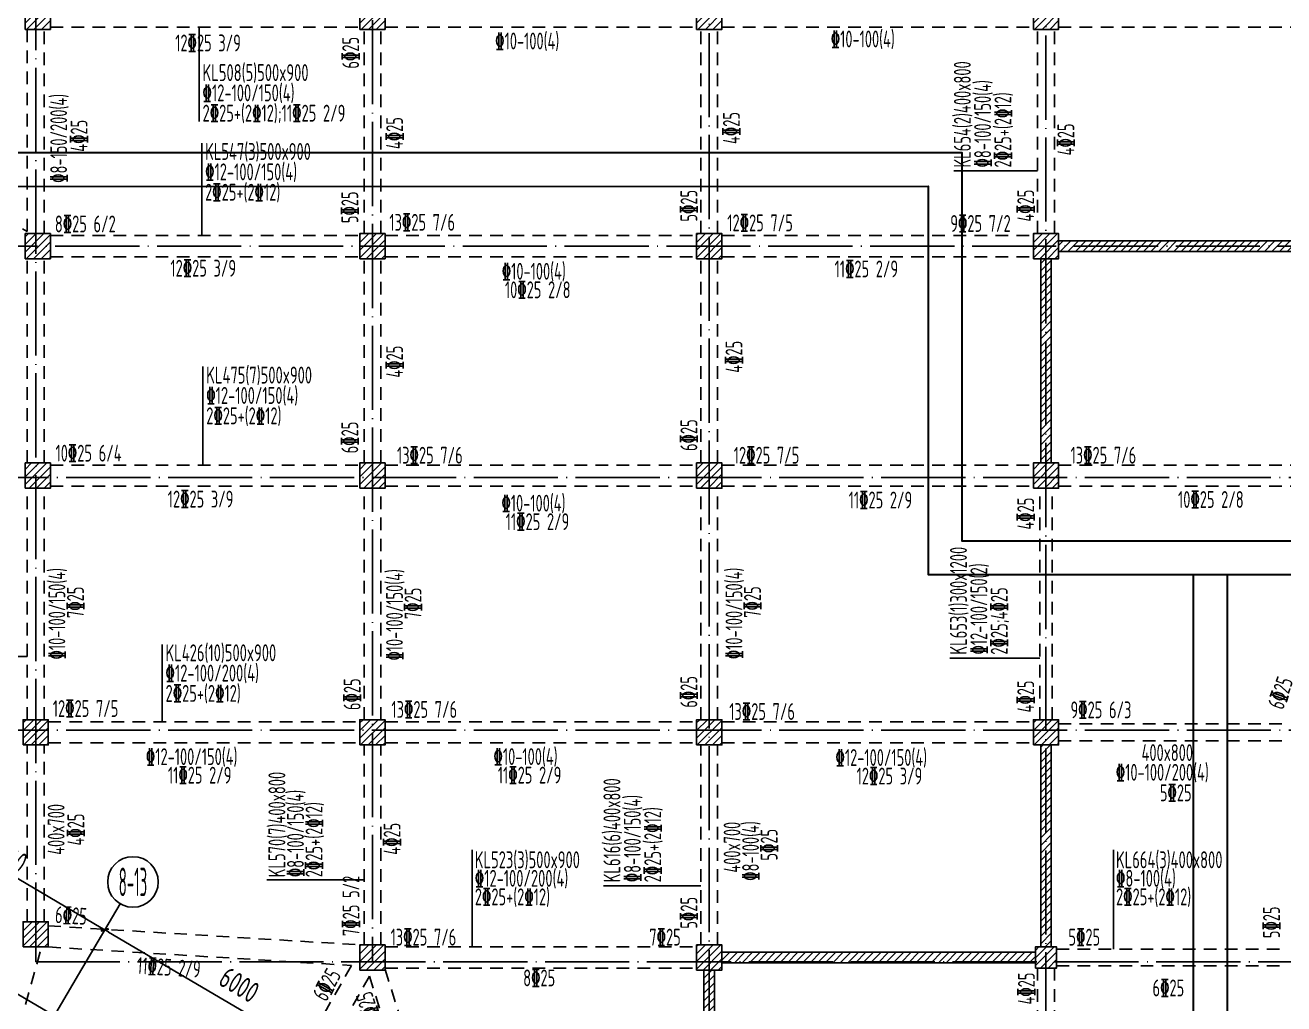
# Model space of a CAD drawing. Header units: millimetres. Extents: x 64473 to 386235, y 427387 to 703525.
# Drawn here: x 312596 to 342496, y 622494 to 645745 of the extents above; entities that cross this region are included whole.
import ezdxf
from ezdxf.enums import TextEntityAlignment as Align

# ---------------------------------------------------------------- set-up
doc = ezdxf.new("R2010")
doc.units = ezdxf.units.MM
doc.header["$LTSCALE"] = 100
doc.header["$PDMODE"] = 35
doc.header["$PDSIZE"] = 200
doc.linetypes.add('3', pattern=[5, 3, -2])
doc.linetypes.add('DOTE', pattern=[2.42, 2, -0.2, 0.02, -0.2])
for name, color, linetype in [('B-TEXT', 7, 'Continuous'), ('COLU', 7, 'Continuous'), ('h后浇带', 51, 'Continuous'), ('h斜线-墙', 7, 'Continuous'), ('h斜线-柱', 7, 'Continuous'), ('L-AXIS', 3, 'Continuous'), ('L-dote', 253, 'DOTE'), ('WALL', 3, 'Continuous'), ('垂直标注', 31, 'Continuous'), ('垂直钢筋', 27, 'Continuous'), ('梁虚线', 4, '3'), ('水平标注', 2, 'Continuous'), ('水平钢筋', 30, 'Continuous')]:
    doc.layers.add(name, color=color, linetype=linetype)
doc.styles.add('_TCH_AXIS', font='tssdeng.shx', dxfattribs={"width": 0.7, "bigfont": 'tssdchn.shx'})
doc.styles.add('COMPLEX', font='tssdeng.shx', dxfattribs={"width": 0.7, "bigfont": 'tssdchn.shx'})
doc.styles.get("Standard").update_dxf_attribs({"font": 'tssdeng.shx', "width": 0.7, "bigfont": 'tssdchn.shx'})
doc.styles.add('TSSD_Dimension', font='Tssdeng.shx', dxfattribs={"width": 0.7, "bigfont": 'tssdchn.shx'})
doc.dimstyles.new('TSSD_100_100$0', dxfattribs={"dimtxt": 300, "dimasz": 100, "dimexe": 250, "dimexo": 250, "dimgap": 100, "dimtad": 1, "dimdec": 0, "dimzin": 0, "dimdsep": 46, "dimtxsty": 'TSSD_Dimension', "dimblk": '_tsdbk', "dimblk1": '_tsdbk', "dimblk2": '_tsdbk', "dimsah": 1, "dimcen": 0, "dimclrt": 7, "dimadec": 0, "dimazin": 0, "dimtfac": 1, "dimtdec": 0, "dimtix": 1, "dimtmove": 2, "dimatfit": 3, "dimldrblk": '_tsdbk', "dimfxl": 1, "dimtolj": 1, "dimtzin": 0, "dimarcsym": 0})
pattern_1 = [(45, (-467527.32, -323147.44), (-89.802561, 89.802561), [])]
pattern_2 = [(45, (-451527.32, -323147.44), (-89.802561, 89.802561), [])]
pattern_3 = [(45, (8572.51, -7581.39), (-89.802561, 89.802561), [])]

# ---------------------------------------------------------------- blocks, each defined once
blk = doc.blocks.new('_tsdbk')
blk.add_line((-1, 0), (0, 0))
at = {"const_width": 0.5}
blk.add_lwpolyline([(-0.7, -0.7), (0.7, 0.7)], dxfattribs=at)
blk = doc.blocks.new('*D586')
at = {"layer": 'Defpoints', "color": 0}
for p in [(308862, 626127), (314487, 624251), (313862, 623188)]:
    blk.add_point(p, dxfattribs=at)
at = {"layer": 'L-AXIS', "color": 0, "lineweight": -2}
for p, q in [((308989, 626343), (309614, 627406)), ((309573, 627140), (314401, 624302)), ((313988, 623403), (314614, 624467))]:
    blk.add_line(p, q, dxfattribs=at)
at = {"layer": 'L-AXIS', "color": 0, "lineweight": -2, "xscale": 100, "yscale": 100, "zscale": 100}
for p, rotation in [((309487, 627191), 149.5453717276141), ((314487, 624251), 329.5453717276141)]:
    blk.add_blockref('_tsdbk', p, dxfattribs=dict(at, rotation=rotation))
at = {"layer": 'L-AXIS', "color": 7, "insert": (312165, 626023), "char_height": 500, "attachment_point": 5, "rotation": 329.5454, "style": 'TSSD_Dimension'}
blk.add_mtext('\\A1;5800', dxfattribs=at)
blk = doc.blocks.new('*D587')
at = {"layer": 'Defpoints', "color": 0}
for p in [(313862, 623188), (319659, 621210), (319034, 620146)]:
    blk.add_point(p, dxfattribs=at)
at = {"layer": 'L-AXIS', "color": 0, "lineweight": -2}
for p, q in [((313988, 623403), (314614, 624467)), ((314573, 624200), (319573, 621261)), ((319161, 620362), (319786, 621425))]:
    blk.add_line(p, q, dxfattribs=at)
at = {"layer": 'L-AXIS', "color": 0, "lineweight": -2, "xscale": 100, "yscale": 100, "zscale": 100}
for p, rotation in [((314487, 624251), 149.5453717276141), ((319659, 621210), 329.5453717276141)]:
    blk.add_blockref('_tsdbk', p, dxfattribs=dict(at, rotation=rotation))
at = {"layer": 'L-AXIS', "color": 7, "insert": (317682, 622946), "char_height": 500, "attachment_point": 5, "rotation": 329.5454, "style": 'TSSD_Dimension'}
blk.add_mtext('\\A1;6000', dxfattribs=at)
blk = doc.blocks.new('_AXISO')
blk.add_circle((0, 0), 0.5)
at = {"layer": 'B-TEXT', "style": 'COMPLEX', "width": 1.450893}
blk.add_attdef('A', text='', height=0.56, dxfattribs=at).set_placement((0.249375, -0.28), (0.749375, -0.28), align=Align.FIT)
blk = doc.blocks.new('后浇带现场')
at = {"color": 6, "lineweight": 30}
for points in [[(775670, 730852), (815757, 730852), (815757, 721630), (841315, 721630)], [(775507, 730049), (814957, 730052), (814957, 720830), (841315, 720830)], [(821257, 720830), (821257, 688843), (805860, 662656), (825600, 651049), (814026, 631365), (812236, 611185), (845904, 608199)], [(822057, 720830), (822057, 688625), (806955, 662940), (826695, 651333), (814807, 631115), (813104, 611911), (845975, 608996)]]:
    blk.add_lwpolyline(points, dxfattribs=at)
at = {"layer": 'h后浇带', "color": 1}
for p, q in [((815757, 721630), (815757, 730849)), ((814957, 720830), (814957, 730049)), ((815757, 721630), (841315, 721630)), ((814957, 720830), (821257, 720830)), ((821257, 720830), (821257, 688843)), ((822057, 720830), (822057, 688625)), ((822057, 720830), (841349, 720830))]:
    blk.add_line(p, q, dxfattribs=at)

msp = doc.modelspace()

# ---------------------------------------------------------------- hatches: boundary and pattern name
at = {"layer": 'h斜线-墙'}
h = msp.add_hatch(dxfattribs=at)
h.set_pattern_fill('ANSI31', color=256, scale=40, style=0)
h.set_pattern_definition(pattern_3)
h.paths.add_polyline_path([(337146.5, 640619.7), (344596.5, 640619.7), (344596.5, 640369.7), (337146.5, 640369.7)])
h = msp.add_hatch(dxfattribs=at)
h.set_pattern_fill('ANSI31', color=256, scale=40, style=0)
h.set_pattern_definition(pattern_3)
h.paths.add_polyline_path([(336721.5, 635344.7), (336721.5, 640194.7), (336971.5, 640194.7), (336971.5, 635344.7)])
h = msp.add_hatch(dxfattribs=at)
h.set_pattern_fill('ANSI31', color=256, scale=40, style=0)
h.set_pattern_definition(pattern_3)
h.paths.add_polyline_path([(336721.5, 623844.7), (336721.5, 628644.7), (336971.5, 628644.7), (336971.5, 623844.7)])
h = msp.add_hatch(dxfattribs=at)
h.set_pattern_fill('ANSI31', color=256, scale=40, style=0)
h.set_pattern_definition(pattern_3)
h.paths.add_polyline_path([(329146.5, 623719.7), (336596.5, 623719.7), (336596.5, 623469.7), (329146.5, 623469.7)])
h = msp.add_hatch(dxfattribs=at)
h.set_pattern_fill('ANSI31', color=256, scale=40, style=0)
h.set_pattern_definition(pattern_3)
h.paths.add_polyline_path([(328721.5, 618544.7), (328721.5, 623294.7), (328971.5, 623294.7), (328971.5, 618544.7)])
at = {"layer": 'h斜线-柱'}
h = msp.add_hatch(dxfattribs=at)
h.set_pattern_fill('ANSI31', color=256, scale=40, style=0)
h.set_pattern_definition([(45, (-475477.32, -329247.44), (-89.802561, 89.802561), [])])
h.paths.add_polyline_path([(312596.5, 645644.7), (313196.5, 645644.7), (313196.5, 646244.7), (312596.5, 646244.7)])
h = msp.add_hatch(dxfattribs=at)
h.set_pattern_fill('ANSI31', color=256, scale=40, style=0)
h.set_pattern_definition([(45, (-467527.32, -329247.44), (-89.802561, 89.802561), [])])
h.paths.add_polyline_path([(320546.5, 645644.7), (321146.5, 645644.7), (321146.5, 646244.7), (320546.5, 646244.7)])
h = msp.add_hatch(dxfattribs=at)
h.set_pattern_fill('ANSI31', color=256, scale=40, style=0)
h.set_pattern_definition([(45, (-459527.32, -329247.44), (-89.802561, 89.802561), [])])
h.paths.add_polyline_path([(328546.5, 645644.7), (329146.5, 645644.7), (329146.5, 646244.7), (328546.5, 646244.7)])
h = msp.add_hatch(dxfattribs=at)
h.set_pattern_fill('ANSI31', color=256, scale=40, style=0)
h.set_pattern_definition([(45, (-451527.32, -329247.44), (-89.802561, 89.802561), [])])
h.paths.add_polyline_path([(336546.5, 645644.7), (337146.5, 645644.7), (337146.5, 646244.7), (336546.5, 646244.7)])
h = msp.add_hatch(dxfattribs=at)
h.set_pattern_fill('ANSI31', color=256, scale=40, style=0)
h.set_pattern_definition(pattern_1)
h.paths.add_polyline_path([(312596.5, 640194.7), (313196.5, 640194.7), (313196.5, 640794.7), (312596.5, 640794.7)])
h = msp.add_hatch(dxfattribs=at)
h.set_pattern_fill('ANSI31', color=256, scale=40, style=0)
h.set_pattern_definition(pattern_1)
h.paths.add_polyline_path([(320546.5, 640194.7), (321146.5, 640194.7), (321146.5, 640794.7), (320546.5, 640794.7)])
h = msp.add_hatch(dxfattribs=at)
h.set_pattern_fill('ANSI31', color=256, scale=40, style=0)
h.set_pattern_definition([(45, (-459527.32, -323147.44), (-89.802561, 89.802561), [])])
h.paths.add_polyline_path([(328546.5, 640194.7), (329146.5, 640194.7), (329146.5, 640794.7), (328546.5, 640794.7)])
h = msp.add_hatch(dxfattribs=at)
h.set_pattern_fill('ANSI31', color=256, scale=40, style=0)
h.set_pattern_definition(pattern_2)
h.paths.add_polyline_path([(336546.5, 640194.7), (337146.5, 640194.7), (337146.5, 640794.7), (336546.5, 640794.7)])
h = msp.add_hatch(dxfattribs=at)
h.set_pattern_fill('ANSI31', color=256, scale=40, style=0)
h.set_pattern_definition([(45, (-475477.32, -323147.44), (-89.802561, 89.802561), [])])
h.paths.add_polyline_path([(312596.5, 634744.7), (313196.5, 634744.7), (313196.5, 635344.7), (312596.5, 635344.7)])
h = msp.add_hatch(dxfattribs=at)
h.set_pattern_fill('ANSI31', color=256, scale=40, style=0)
h.set_pattern_definition(pattern_1)
h.paths.add_polyline_path([(320546.5, 634744.7), (321146.5, 634744.7), (321146.5, 635344.7), (320546.5, 635344.7)])
h = msp.add_hatch(dxfattribs=at)
h.set_pattern_fill('ANSI31', color=256, scale=40, style=0)
h.set_pattern_definition([(45, (-459527.32, -323147.44), (-89.802561, 89.802561), [])])
h.paths.add_polyline_path([(328546.5, 634744.7), (329146.5, 634744.7), (329146.5, 635344.7), (328546.5, 635344.7)])
h = msp.add_hatch(dxfattribs=at)
h.set_pattern_fill('ANSI31', color=256, scale=40, style=0)
h.set_pattern_definition(pattern_2)
h.paths.add_polyline_path([(336546.5, 634744.7), (337146.5, 634744.7), (337146.5, 635344.7), (336546.5, 635344.7)])
h = msp.add_hatch(dxfattribs=at)
h.set_pattern_fill('ANSI31', color=256, scale=40, style=0)
h.set_pattern_definition(pattern_1)
h.paths.add_polyline_path([(312546.5, 628644.7), (313146.5, 628644.7), (313146.5, 629244.7), (312546.5, 629244.7)])
h = msp.add_hatch(dxfattribs=at)
h.set_pattern_fill('ANSI31', color=256, scale=40, style=0)
h.set_pattern_definition([(45, (-459527.32, -323147.44), (-89.802561, 89.802561), [])])
h.paths.add_polyline_path([(320546.5, 628644.7), (321146.5, 628644.7), (321146.5, 629244.7), (320546.5, 629244.7)])
h = msp.add_hatch(dxfattribs=at)
h.set_pattern_fill('ANSI31', color=256, scale=40, style=0)
h.set_pattern_definition([(45, (-451527.32, -323147.44), (-89.802561, 89.802561), [])])
h.paths.add_polyline_path([(328546.5, 628644.7), (329146.5, 628644.7), (329146.5, 629244.7), (328546.5, 629244.7)])
h = msp.add_hatch(dxfattribs=at)
h.set_pattern_fill('ANSI31', color=256, scale=40, style=0)
h.set_pattern_definition([(45, (-443527.32, -323147.44), (-89.802561, 89.802561), [])])
h.paths.add_polyline_path([(336546.5, 628644.7), (337146.5, 628644.7), (337146.5, 629244.7), (336546.5, 629244.7)])
h = msp.add_hatch(dxfattribs=at)
h.set_pattern_fill('ANSI31', color=256, scale=40, style=0)
h.set_pattern_definition([(45, (-475527.32, -339497.44), (-89.802561, 89.802561), [])])
h.paths.add_polyline_path([(312546.5, 623844.7), (313146.5, 623844.7), (313146.5, 624444.7), (312546.5, 624444.7)])
h = msp.add_hatch(dxfattribs=at)
h.set_pattern_fill('ANSI31', color=256, scale=40, style=0)
h.set_pattern_definition([(45, (-467527.32, -340047.44), (-89.802561, 89.802561), [])])
h.paths.add_polyline_path([(320546.5, 623294.7), (321146.5, 623294.7), (321146.5, 623894.7), (320546.5, 623894.7)])
h = msp.add_hatch(dxfattribs=at)
h.set_pattern_fill('ANSI31', color=256, scale=40, style=0)
h.set_pattern_definition([(45, (-459527.32, -340047.44), (-89.802561, 89.802561), [])])
h.paths.add_polyline_path([(328546.5, 623294.7), (329146.5, 623294.7), (329146.5, 623894.7), (328546.5, 623894.7)])
h = msp.add_hatch(dxfattribs=at)
h.set_pattern_fill('ANSI31', color=256, scale=40, style=0)
h.set_pattern_definition(pattern_1)
h.paths.add_polyline_path([(336596.5, 623344.7), (337096.5, 623344.7), (337096.5, 623844.7), (336596.5, 623844.7)])

# ---------------------------------------------------------------- linework, layer by layer
at = {"layer": 'COLU'}
for points in [[(312596.5, 645644.7), (313196.5, 645644.7), (313196.5, 646244.7), (312596.5, 646244.7)], [(320546.5, 645644.7), (321146.5, 645644.7), (321146.5, 646244.7), (320546.5, 646244.7)], [(328546.5, 645644.7), (329146.5, 645644.7), (329146.5, 646244.7), (328546.5, 646244.7)], [(336546.5, 645644.7), (337146.5, 645644.7), (337146.5, 646244.7), (336546.5, 646244.7)], [(312596.5, 640194.7), (313196.5, 640194.7), (313196.5, 640794.7), (312596.5, 640794.7)], [(320546.5, 640194.7), (321146.5, 640194.7), (321146.5, 640794.7), (320546.5, 640794.7)], [(328546.5, 640194.7), (329146.5, 640194.7), (329146.5, 640794.7), (328546.5, 640794.7)], [(336546.5, 640194.7), (337146.5, 640194.7), (337146.5, 640794.7), (336546.5, 640794.7)], [(312596.5, 634744.7), (313196.5, 634744.7), (313196.5, 635344.7), (312596.5, 635344.7)], [(320546.5, 634744.7), (321146.5, 634744.7), (321146.5, 635344.7), (320546.5, 635344.7)], [(328546.5, 634744.7), (329146.5, 634744.7), (329146.5, 635344.7), (328546.5, 635344.7)], [(336546.5, 634744.7), (337146.5, 634744.7), (337146.5, 635344.7), (336546.5, 635344.7)], [(312546.5, 628644.7), (313146.5, 628644.7), (313146.5, 629244.7), (312546.5, 629244.7)], [(320546.5, 628644.7), (321146.5, 628644.7), (321146.5, 629244.7), (320546.5, 629244.7)], [(328546.5, 628644.7), (329146.5, 628644.7), (329146.5, 629244.7), (328546.5, 629244.7)], [(336546.5, 628644.7), (337146.5, 628644.7), (337146.5, 629244.7), (336546.5, 629244.7)], [(312546.5, 623844.7), (313146.5, 623844.7), (313146.5, 624444.7), (312546.5, 624444.7)], [(320546.5, 623294.7), (321146.5, 623294.7), (321146.5, 623894.7), (320546.5, 623894.7)], [(328546.5, 623294.7), (329146.5, 623294.7), (329146.5, 623894.7), (328546.5, 623894.7)], [(336596.5, 623344.7), (337096.5, 623344.7), (337096.5, 623844.7), (336596.5, 623844.7)]]:
    msp.add_lwpolyline(points, close=True, dxfattribs=at)
at = {"layer": 'L-AXIS'}
msp.add_line((313861.7, 623187.5), (314852.3, 624872.3), dxfattribs=at)
at = {"layer": 'L-dote', "ltscale": 10}
for p, q in [((320846.5, 655544.7), (320846.5, 623494.7)), ((328846.5, 655237.6), (328846.5, 618194.7)), ((336846.5, 655178.6), (336846.5, 611994.7)), ((312846.5, 651994.7), (312846.5, 623494.7)), ((247969.5, 640494.7), (366607.1, 640494.7)), ((286751.2, 637814.2), (338325.4, 607489.6)), ((236131.7, 634994.7), (366607.1, 634994.7)), ((236131.7, 628994.7), (366607.1, 628994.7)), ((312846.5, 623494.7), (366607.1, 623494.7)), ((313861.7, 623187.5), (308878, 614711.6))]:
    msp.add_line(p, q, dxfattribs=at)
at = {"layer": 'WALL'}
for points in [[(337146.5, 640619.7), (344596.5, 640619.7), (344596.5, 640369.7), (337146.5, 640369.7)], [(336721.5, 635344.7), (336721.5, 640194.7), (336971.5, 640194.7), (336971.5, 635344.7)], [(336721.5, 623844.7), (336721.5, 628644.7), (336971.5, 628644.7), (336971.5, 623844.7)], [(329146.5, 623719.7), (336596.5, 623719.7), (336596.5, 623469.7), (329146.5, 623469.7)], [(328721.5, 618544.7), (328721.5, 623294.7), (328971.5, 623294.7), (328971.5, 618544.7)]]:
    msp.add_lwpolyline(points, close=True, dxfattribs=at)
at = {"layer": '垂直标注'}
for p, q in [((334660.1, 642282), (336646.5, 642282)), ((310501.9, 630745.5), (312646.5, 630745.5)), ((334565.7, 630709.1), (336696.5, 630709.1)), ((320646.5, 625437.5), (318338.1, 625439.3)), ((326334.2, 625299.7), (328646.5, 625299.7))]:
    msp.add_line(p, q, dxfattribs=at)
at = {"layer": '梁虚线'}
for p, q in [((312646.5, 640840.4), (312646.5, 645644.7)), ((313046.5, 640794.7), (313046.5, 645644.7)), ((313196.5, 645694.7), (320546.5, 645694.7)), ((320646.5, 640794.7), (320646.5, 645644.7)), ((321046.5, 640794.7), (321046.5, 645644.7)), ((321146.5, 645694.7), (328546.5, 645694.7)), ((328646.5, 640794.7), (328646.5, 645644.7)), ((329046.5, 640794.7), (329046.5, 645644.7)), ((329146.5, 645694.7), (336546.5, 645694.7)), ((336646.5, 640794.7), (336646.5, 645644.7)), ((337046.5, 640794.7), (337046.5, 645644.7)), ((337146.5, 645694.7), (344546.5, 645694.7)), ((307328.7, 643898.1), (312646.5, 640840.4)), ((313196.5, 640744.7), (320546.5, 640744.7)), ((321146.5, 640744.7), (328546.5, 640744.7)), ((329146.5, 640744.7), (336546.5, 640744.7)), ((312646.5, 635344.7), (312646.5, 640194.7)), ((313046.5, 635344.7), (313046.5, 640194.7)), ((313196.5, 640244.7), (320546.5, 640244.7)), ((320646.5, 635344.7), (320646.5, 640194.7)), ((321046.5, 635344.7), (321046.5, 640194.7)), ((321146.5, 640244.7), (328546.5, 640244.7)), ((328646.5, 635344.7), (328646.5, 640194.7)), ((329046.5, 635344.7), (329046.5, 640194.7)), ((329146.5, 640244.7), (336546.5, 640244.7)), ((313196.5, 635294.7), (320546.5, 635294.7)), ((321146.5, 635294.7), (328546.5, 635294.7)), ((329146.5, 635294.7), (336546.5, 635294.7)), ((337146.5, 635294.7), (344546.5, 635294.7)), ((313196.5, 634794.7), (320546.5, 634794.7)), ((321146.5, 634794.7), (328546.5, 634794.7)), ((329146.5, 634794.7), (336546.5, 634794.7)), ((337146.5, 634794.7), (344546.5, 634794.7)), ((312646.5, 629244.7), (312646.5, 634744.7)), ((313046.5, 629244.7), (313046.5, 634744.7)), ((320646.5, 629244.7), (320646.5, 634744.7)), ((321046.5, 629244.7), (321046.5, 634744.7)), ((328646.5, 629244.7), (328646.5, 634744.7)), ((329046.5, 629244.7), (329046.5, 634744.7)), ((336696.5, 629244.7), (336696.5, 634744.7)), ((336996.5, 629244.7), (336996.5, 634744.7)), ((313146.5, 629194.7), (320546.5, 629194.7)), ((321146.5, 629194.7), (328546.5, 629194.7)), ((329146.5, 629194.7), (336546.5, 629194.7)), ((337146.5, 629144.7), (342496.5, 629144.7)), ((312646.5, 624444.7), (312646.5, 628644.7)), ((313046.5, 624444.7), (313046.5, 628644.7)), ((313146.5, 628694.7), (320546.5, 628694.7)), ((320646.5, 623894.7), (320646.5, 628644.7)), ((321046.5, 623894.7), (321046.5, 628644.7)), ((321146.5, 628694.7), (328546.5, 628694.7)), ((328646.5, 623894.7), (328646.5, 628644.7)), ((329046.5, 623894.7), (329046.5, 628644.7)), ((329146.5, 628694.7), (336546.5, 628694.7)), ((337146.5, 628744.7), (342496.5, 628744.7)), ((313146.5, 624345.6), (320546.5, 623894.3)), ((311669.1, 619102.8), (312984.7, 623844.7)), ((313146.5, 623844.7), (320346.9, 623405.5)), ((321146.5, 623844.7), (328546.5, 623844.7)), ((337096.5, 623794.7), (342496.5, 623794.7)), ((320346.9, 623405.5), (316339.1, 616356.9)), ((320776.8, 623149.9), (316770.6, 616104.2)), ((320776.8, 623149.9), (322297.5, 618319.7)), ((321146.5, 623344.7), (328546.5, 623344.7)), ((321146.5, 623307.8), (322716.8, 618319.7)), ((336646.5, 618544.7), (336646.5, 623344.7)), ((337046.5, 618544.7), (337046.5, 623344.7)), ((337096.5, 623394.7), (342496.5, 623394.7))]:
    msp.add_line(p, q, dxfattribs=at)
at = {"layer": '水平标注'}
for p, q in [((316730.4, 643453.8), (316730.4, 645694.7)), ((316789.9, 642945), (316789.9, 640744.7)), ((316817.6, 637633), (316817.6, 635294.7)), ((315850.2, 631031.6), (315851.7, 629201.5)), ((323215.1, 623844.7), (323216.9, 626154.7)), ((338446.6, 623794.7), (338448.5, 626154.7))]:
    msp.add_line(p, q, dxfattribs=at)

# ---------------------------------------------------------------- block references
at = {"color": 3, "lineweight": 30}
msp.add_blockref('后浇带现场', (-480910.3, -88135.4), dxfattribs=at)
at = {"layer": 'L-AXIS'}
ref = msp.add_blockref('_AXISO', (315156.4, 625389.6), dxfattribs=dict(at, xscale=1200.000000000114, yscale=1200, zscale=1200, rotation=359.9996457873818))
ref.add_attrib('A', '8-13', dxfattribs={"color": 7, "height": 678.82, "rotation": 359.99965, "style": '_TCH_AXIS', "width": 0.28}).set_placement((314817, 625050.1), (315495.8, 625050.1), align=Align.FIT)

# ---------------------------------------------------------------- texts
at = {"layer": '垂直标注', "width": 0.65}
for s, height, p in [('KL654(2)400x800', 403, (335061.1, 642362.2)), ('%%1328-100/150(4)', 402, (335542.3, 642362.2)), ('2%%13325+(2%%13212)', 401, (336023.5, 642362.2)), ('KL653(1)300x1200', 403, (334968.7, 630789.7)), ('%%13212-100/150(2)', 402, (335452.3, 630789.7)), ('2%%13325;4%%13325', 401, (335935.9, 630789.7)), ('KL570(7)400x800', 403, (318778.1, 625499.7)), ('KL616(6)400x800', 403, (326737.2, 625380.3)), ('%%1328-100/150(4)', 402, (319218.1, 625500)), ('%%1328-100/150(4)', 402, (327220.8, 625380.3)), ('2%%13325+(2%%13212)', 401, (319658.1, 625500.4)), ('2%%13325+(2%%13212)', 401, (327704.4, 625380.3))]:
    msp.add_text(s, height=height, rotation=90, dxfattribs=at).set_placement(p)
at = {"layer": '垂直钢筋', "color": 0, "width": 0.65}
for s, rotation, p in [('6%%13325', 90, (320528.2, 644713.1)), ('%%1328-150/200(4)', 90, (313591.8, 641998.7)), ('4%%13325', 90, (314076, 642736.6)), ('4%%13325', 90, (321572.1, 642800.4)), ('4%%13325', 90, (329573.6, 642921.5)), ('4%%13325', 90, (337519.2, 642649.7)), ('5%%13325', 90, (320508.2, 641040.7)), ('5%%13325', 90, (328563.8, 641077.7)), ('4%%13325', 90, (336563.8, 641077.7)), ('4%%13325', 90, (321572.1, 637370.3)), ('4%%13325', 90, (329634.2, 637486.7)), ('6%%13325', 90, (320508.2, 635572.2)), ('6%%13325', 90, (328563.8, 635627.7)), ('4%%13325', 90, (336563.3, 633760.4)), ('%%13210-100/150(4)', 90, (313550.4, 630673.8)), ('%%13210-100/150(4)', 90, (321570, 630647.3)), ('%%13210-100/150(4)', 90, (329634.2, 630680.9)), ('7%%13325', 90, (330074.2, 631666.6)), ('7%%13325', 90, (313990.4, 631659.6)), ('7%%13325', 90, (322010, 631633)), ('6%%13325', 90, (320563.8, 629472.2)), ('6%%13325', 90, (328563.8, 629527.7)), ('4%%13325', 90, (336563.8, 629415.3)), ('6%%13325', 70.70978, (342479.5, 629460.4)), ('400x700', 90, (313532, 626033.7)), ('4%%13325', 90, (314000.6, 626254.6)), ('4%%13325', 90, (321512.1, 626034.9)), ('400x700', 90, (329588.7, 625610.5)), ('%%1328-100(4)', 90, (330028.7, 625417)), ('5%%13325', 90, (330468.7, 625896.6)), ('7%%13325 5/2', 90, (320536.1, 624103.9)), ('5%%13325', 90, (328563.8, 624279.2)), ('5%%13325', 90, (342403.4, 624052.3)), ('6%%13325', 60.77601, (319751.3, 622524.3)), ('4%%13325', 90, (336580.9, 622476.9)), ('4%%13325', 107.47477, (321053.5, 622093.4))]:
    msp.add_text(s, height=400, rotation=rotation, dxfattribs=at).set_placement(p)
at = {"layer": '水平标注', "width": 0.65}
for s, height, p in [('KL508(5)500x900', 403, (316810.6, 644416.2)), ('%%13212-100/150(4)', 402, (316810.6, 643935)), ('2%%13325+(2%%13212);11%%13325 2/9', 401, (316810.6, 643453.8)), ('KL547(3)500x900', 403, (316870.5, 642542)), ('%%13212-100/150(4)', 402, (316870.5, 642058.4)), ('2%%13325+(2%%13212)', 401, (316870.5, 641574.8)), ('KL475(7)500x900', 403, (316898.2, 637230)), ('%%13212-100/150(4)', 402, (316898.2, 636746.4)), ('2%%13325+(2%%13212)', 401, (316898.2, 636262.8)), ('KL523(3)500x900', 403, (323277.3, 625714.7)), ('KL664(3)400x800', 403, (338508.9, 625714.7)), ('%%13212-100/200(4)', 402, (323277.6, 625274.7)), ('%%1328-100(4)', 402, (338509.2, 625274.7)), ('2%%13325+(2%%13212)', 401, (323278, 624834.7)), ('2%%13325+(2%%13212)', 401, (338509.6, 624834.7))]:
    msp.add_text(s, height=height, dxfattribs=at).set_placement(p)
for s, height, p in [('KL426(10)500x900', 403, (315930.8, 630630.7)), ('%%13212-100/200(4)', 402, (315931.1, 630149.5)), ('2%%13325+(2%%13212)', 401, (315931.5, 629668.3))]:
    msp.add_text(s, height=height, rotation=0.04563, dxfattribs=at).set_placement(p)
at = {"layer": '水平钢筋', "color": 0, "width": 0.65}
for s, p in [('%%13210-100(4)', (323762.7, 645168.5)), ('%%13210-100(4)', (331733, 645216.8)), ('12%%13325 3/9', (316160.7, 645122.1)), ('8%%13325 6/2', (313302.4, 640821.7)), ('13%%13325 7/6', (321248.2, 640861)), ('12%%13325 7/5', (329276.1, 640847.1)), ('9%%13325 7/2', (334573.4, 640833.6)), ('12%%13325 3/9', (316046.8, 639770.4)), ('%%13210-100(4)', (323917.7, 639697.6)), ('11%%13325 2/9', (331824.3, 639753.3)), ('10%%13325 2/8', (323992.9, 639257.6)), ('10%%13325 6/4', (313317.7, 635375.9)), ('13%%13325 7/6', (321429.4, 635327.4)), ('12%%13325 7/5', (329429.4, 635327.4)), ('13%%13325 7/6', (337429.4, 635327.4)), ('12%%13325 3/9', (315983.3, 634285.4)), ('%%13210-100(4)', (323910.4, 634188.5)), ('11%%13325 2/9', (332159.2, 634263.6)), ('10%%13325 2/8', (339982.8, 634275.1)), ('11%%13325 2/9', (324012.5, 633748.5)), ('12%%13325 7/5', (313252.9, 629308.9)), ('13%%13325 7/6', (321296.7, 629287.7)), ('13%%13325 7/6', (329322.3, 629238.1)), ('9%%13325 6/3', (337429.4, 629277.4)), ('%%13212-100/150(4)', (315465.1, 628165.8)), ('%%13210-100(4)', (323722.6, 628167.8)), ('%%13212-100/150(4)', (331847.2, 628145.2)), ('400x800', (339116.8, 628262.6)), ('%%13210-100/200(4)', (338504.4, 627794.8)), ('11%%13325 2/9', (315987.2, 627725.8)), ('11%%13325 2/9', (323824.7, 627727.8)), ('12%%13325 3/9', (332347.8, 627705.2)), ('5%%13325', (339552.1, 627306.1)), ('13%%13325 7/6', (321277, 623877.4)), ('7%%13325', (327424, 623877.9)), ('5%%13325', (337379.4, 623877.4)), ('8%%13325', (324427.3, 622909.1)), ('6%%13325', (339377.2, 622670.7))]:
    msp.add_text(s, height=400, dxfattribs=at).set_placement(p)
for s, p in [('6%%13325', (313297.6, 624414.9)), ('11%%13325 2/9', (315244.5, 623207.3))]:
    msp.add_text(s, height=400, rotation=356.42371, dxfattribs=at).set_placement(p)

# ---------------------------------------------------------------- dimensions: what is measured, and where the dimension line sits
at = {"layer": 'L-AXIS'}
dim = msp.add_linear_dim(base=(314487, 624251.1), p1=(308861.9, 626127.3), p2=(313861.7, 623187.5), angle=329.54537, dimstyle='TSSD_100_100$0', override={"dimtxt": 500}, dxfattribs=at)
dim.commit()
dim.dimension.update_dxf_attribs({"geometry": '*D586', "text_midpoint": (312164.5, 626022.7)})
dim = msp.add_linear_dim(base=(319659.2, 621209.9), p1=(313861.7, 623187.5), p2=(319033.9, 620146.4), angle=329.54537, dimstyle='TSSD_100_100$0', override={"dimtxt": 500}, dxfattribs=at)
dim.commit()
dim.dimension.update_dxf_attribs({"geometry": '*D587', "text_midpoint": (317682.3, 622946.2), "dimtype": 160})

doc.saveas('drawing.dxf')
